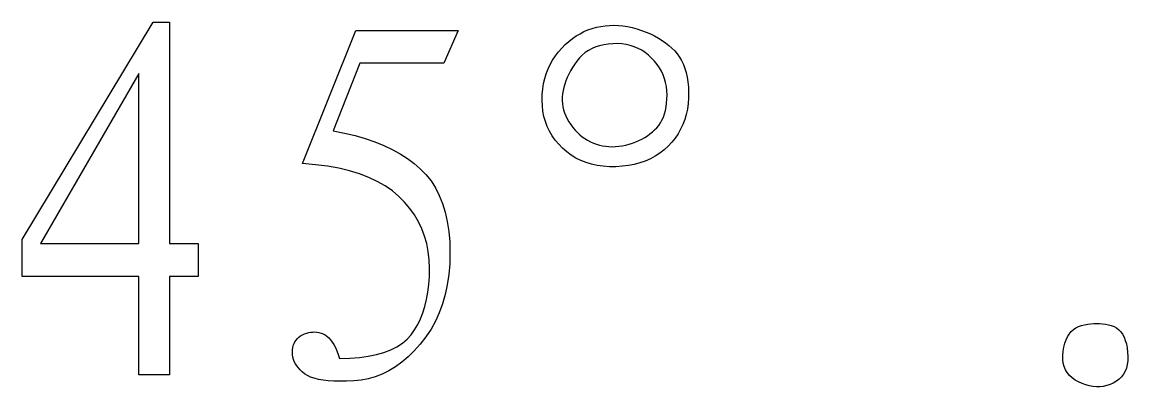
# Model space of a CAD drawing. Extents: x 0 to 420, y 0 to 297.
# Drawn here: x 80.72 to 90.22, y 34.48 to 37.6 of the extents above; entities that cross this region are included whole.
import ezdxf

# ---------------------------------------------------------------- set-up
doc = ezdxf.new("R2010")
doc.units = 0

msp = doc.modelspace()

# ---------------------------------------------------------------- linework, layer by layer
at = {"color": 7, "lineweight": 25}
for points in [[(81.9889, 37.6048), (81.9889, 35.7064), (82.235, 35.7064), (82.235, 35.4251), (81.9889, 35.4251), (81.9889, 34.5814), (81.7253, 34.5814), (81.7253, 35.4251), (80.7233, 35.4251), (80.7233, 35.7415), (81.8483, 37.6048)], [(84.2213, 35.4954), (84.2187, 35.568), (84.2108, 35.6381), (84.1976, 35.7058), (84.1792, 35.771), (84.1554, 35.8338), (84.1264, 35.8941), (84.0921, 35.9519), (84.0526, 36.0073), (84.0078, 36.0602), (83.9577, 36.1106), (83.902, 36.1578), (83.8403, 36.2006), (83.7726, 36.2393), (83.6989, 36.2738), (83.6193, 36.304), (83.5337, 36.33), (83.4421, 36.3518), (83.3446, 36.3694), (83.241, 36.3828), (83.1315, 36.3919), (83.5885, 37.5345), (84.4674, 37.5345), (84.3444, 37.2532), (83.6237, 37.2532), (83.3952, 36.6731), (83.4912, 36.6541), (83.5826, 36.632), (83.6691, 36.607), (83.751, 36.5789), (83.828, 36.5479), (83.9004, 36.5139), (83.968, 36.4769), (84.0308, 36.4369), (84.0889, 36.3939), (84.1422, 36.348), (84.1907, 36.298), (84.234, 36.2432), (84.2722, 36.1834), (84.3054, 36.1187), (84.3334, 36.0491), (84.3563, 35.9746), (84.3742, 35.8951), (84.3869, 35.8108), (84.3946, 35.7215), (84.3971, 35.6273), (84.3946, 35.5324), (84.3869, 35.4413), (84.3742, 35.3538), (84.3563, 35.2701), (84.3334, 35.19), (84.3054, 35.1136), (84.2722, 35.0409), (84.234, 34.9719), (84.1907, 34.9066), (84.1422, 34.845), (84.0907, 34.7881), (84.0378, 34.7367), (83.9838, 34.691), (83.9285, 34.651), (83.872, 34.6165), (83.8142, 34.5877), (83.7553, 34.5645), (83.6951, 34.5469), (83.6336, 34.5349), (83.571, 34.5286), (83.5098, 34.5261), (83.4528, 34.5255), (83.4001, 34.5268), (83.3516, 34.53), (83.3073, 34.5352), (83.2672, 34.5423), (83.2313, 34.5514), (83.1997, 34.5624), (83.1723, 34.5753), (83.1491, 34.5901), (83.129, 34.6062), (83.1111, 34.6228), (83.0953, 34.64), (83.0816, 34.6576), (83.07, 34.6758), (83.0605, 34.6946), (83.0531, 34.7138), (83.0478, 34.7336), (83.0447, 34.7539), (83.0436, 34.7747), (83.0445, 34.7952), (83.0471, 34.8144), (83.0515, 34.8325), (83.0577, 34.8492), (83.0656, 34.8648), (83.0753, 34.8791), (83.0867, 34.8922), (83.0999, 34.9041), (83.1148, 34.9147), (83.1315, 34.9241), (83.1491, 34.9321), (83.1667, 34.9385), (83.1842, 34.9434), (83.2018, 34.9466), (83.2194, 34.9483), (83.237, 34.9484), (83.2545, 34.9469), (83.2721, 34.9438), (83.2897, 34.9392), (83.3073, 34.9329), (83.3245, 34.9245), (83.341, 34.9132), (83.3569, 34.8992), (83.372, 34.8823), (83.3864, 34.8626), (83.4001, 34.8401), (83.4131, 34.8148), (83.4254, 34.7867), (83.437, 34.7557), (83.4479, 34.722), (83.5363, 34.724), (83.6188, 34.7301), (83.6952, 34.7402), (83.7657, 34.7543), (83.8302, 34.7725), (83.8888, 34.7948), (83.9413, 34.821), (83.9879, 34.8514), (84.0285, 34.8857), (84.0631, 34.9241), (84.0932, 34.9662), (84.1201, 35.0117), (84.1438, 35.0604), (84.1644, 35.1126), (84.1818, 35.168), (84.196, 35.2268), (84.2071, 35.289), (84.215, 35.3544), (84.2198, 35.4233)], [(85.654, 37.5608), (85.6911, 37.5685), (85.7285, 37.5739), (85.7663, 37.5769), (85.8044, 37.5777), (85.8429, 37.5762), (85.8818, 37.5724), (85.921, 37.5664), (85.9605, 37.558), (86.0004, 37.5474), (86.0407, 37.5345), (86.0802, 37.5198), (86.1177, 37.5039), (86.1533, 37.4868), (86.1869, 37.4684), (86.2187, 37.4488), (86.2485, 37.428), (86.2763, 37.4059), (86.3022, 37.3826), (86.3262, 37.3581), (86.3483, 37.3323), (86.3683, 37.3048), (86.3859, 37.275), (86.4013, 37.2429), (86.4144, 37.2086), (86.4252, 37.1719), (86.4337, 37.133), (86.44, 37.0918), (86.4439, 37.0483), (86.4456, 37.0025), (86.445, 36.9544), (86.4416, 36.906), (86.4351, 36.8591), (86.4255, 36.8139), (86.4126, 36.7702), (86.3966, 36.7281), (86.3775, 36.6876), (86.3552, 36.6486), (86.3297, 36.6113), (86.301, 36.5755), (86.2692, 36.5413), (86.2347, 36.5095), (86.1978, 36.4808), (86.1587, 36.4554), (86.1173, 36.433), (86.0736, 36.4139), (86.0277, 36.3979), (85.9794, 36.385), (85.9289, 36.3754), (85.8761, 36.3689), (85.821, 36.3655), (85.7658, 36.3655), (85.7127, 36.369), (85.6617, 36.3761), (85.6128, 36.3866), (85.5661, 36.4007), (85.5214, 36.4183), (85.4789, 36.4394), (85.4385, 36.464), (85.4001, 36.4921), (85.3639, 36.5237), (85.3305, 36.5579), (85.3006, 36.5937), (85.2743, 36.6311), (85.2514, 36.67), (85.2321, 36.7105), (85.2163, 36.7526), (85.204, 36.7963), (85.1952, 36.8415), (85.1899, 36.8884), (85.1881, 36.9368), (85.1896, 36.9852), (85.1938, 37.0321), (85.2008, 37.0774), (85.2106, 37.121), (85.2233, 37.1631), (85.2388, 37.2037), (85.257, 37.2426), (85.2782, 37.2799), (85.302, 37.3157), (85.3288, 37.3499), (85.3573, 37.3821), (85.3868, 37.4118), (85.4171, 37.439), (85.4483, 37.4638), (85.4804, 37.4861), (85.5133, 37.506), (85.5472, 37.5234), (85.5819, 37.5383), (85.6175, 37.5508)], [(86.1725, 36.6995), (86.1892, 36.7197), (86.2042, 36.7417), (86.2173, 36.7654), (86.2288, 36.7909), (86.2384, 36.8182), (86.2463, 36.8472), (86.2525, 36.8779), (86.2569, 36.9105), (86.2595, 36.9447), (86.2604, 36.9808), (86.2591, 37.0172), (86.2551, 37.0525), (86.2485, 37.0868), (86.2393, 37.12), (86.2274, 37.1522), (86.213, 37.1833), (86.1958, 37.2133), (86.176, 37.2423), (86.1536, 37.2703), (86.1286, 37.2972), (86.1015, 37.3221), (86.073, 37.3443), (86.0431, 37.3636), (86.0119, 37.3801), (85.9792, 37.3939), (85.9451, 37.4048), (85.9095, 37.4128), (85.8726, 37.4181), (85.8343, 37.4206), (85.7946, 37.4202), (85.7551, 37.4171), (85.7176, 37.4114), (85.682, 37.4031), (85.6483, 37.3921), (85.6166, 37.3785), (85.5868, 37.3622), (85.559, 37.3433), (85.533, 37.3218), (85.509, 37.2976), (85.487, 37.2708), (85.4668, 37.2427), (85.4483, 37.2146), (85.4316, 37.1864), (85.4167, 37.1583), (85.4035, 37.1302), (85.3921, 37.1021), (85.3824, 37.0739), (85.3745, 37.0458), (85.3683, 37.0177), (85.3639, 36.9896), (85.3615, 36.9616), (85.3611, 36.934), (85.3629, 36.9068), (85.3667, 36.8799), (85.3727, 36.8533), (85.3808, 36.8271), (85.391, 36.8013), (85.4033, 36.7758), (85.4177, 36.7507), (85.4342, 36.7259), (85.4523, 36.7021), (85.4712, 36.6798), (85.4909, 36.6592), (85.5116, 36.6401), (85.5331, 36.6226), (85.5555, 36.6067), (85.5788, 36.5924), (85.603, 36.5796), (85.628, 36.5685), (85.654, 36.5589), (85.6805, 36.551), (85.7074, 36.5448), (85.7346, 36.5404), (85.7622, 36.5378), (85.7902, 36.5369), (85.8185, 36.5378), (85.8472, 36.5404), (85.8762, 36.5448), (85.9055, 36.551), (85.9352, 36.5589), (85.9645, 36.5682), (85.9925, 36.5786), (86.0193, 36.59), (86.0449, 36.6025), (86.0692, 36.616), (86.0924, 36.6306), (86.1143, 36.6463), (86.1349, 36.663), (86.1543, 36.6807)], [(81.7253, 35.7064), (81.7253, 37.1653), (80.8815, 35.7064)], [(90.0924, 34.511), (90.0641, 34.4985), (90.0355, 34.4889), (90.0065, 34.4823), (89.9771, 34.4787), (89.9474, 34.4781), (89.9174, 34.4805), (89.887, 34.4858), (89.8562, 34.4942), (89.8251, 34.5055), (89.7936, 34.5198), (89.7638, 34.5367), (89.7377, 34.5557), (89.7153, 34.5768), (89.6966, 34.6), (89.6815, 34.6253), (89.6702, 34.6527), (89.6626, 34.6823), (89.6586, 34.7139), (89.6583, 34.7476), (89.6618, 34.7835), (89.6681, 34.8189), (89.6765, 34.8514), (89.6871, 34.8808), (89.6997, 34.9072), (89.7145, 34.9307), (89.7314, 34.9512), (89.7504, 34.9687), (89.7715, 34.9832), (89.7947, 34.9947), (89.82, 35.0032), (89.8463, 35.0096), (89.8724, 35.0145), (89.8983, 35.018), (89.924, 35.0201), (89.9496, 35.0208), (89.975, 35.0201), (90.0002, 35.018), (90.0253, 35.0145), (90.0502, 35.0096), (90.0749, 35.0032), (90.0984, 34.9946), (90.1199, 34.9828), (90.1392, 34.9679), (90.1564, 34.9498), (90.1715, 34.9285), (90.1846, 34.9041), (90.1954, 34.8765), (90.2042, 34.8457), (90.2109, 34.8118), (90.2155, 34.7747), (90.2174, 34.7373), (90.2162, 34.7023), (90.2118, 34.6698), (90.2042, 34.6397), (90.1935, 34.6121), (90.1796, 34.587), (90.1626, 34.5643), (90.1424, 34.5441), (90.119, 34.5263)]]:
    msp.add_lwpolyline(points, close=True, dxfattribs=at)

doc.saveas('drawing.dxf')
